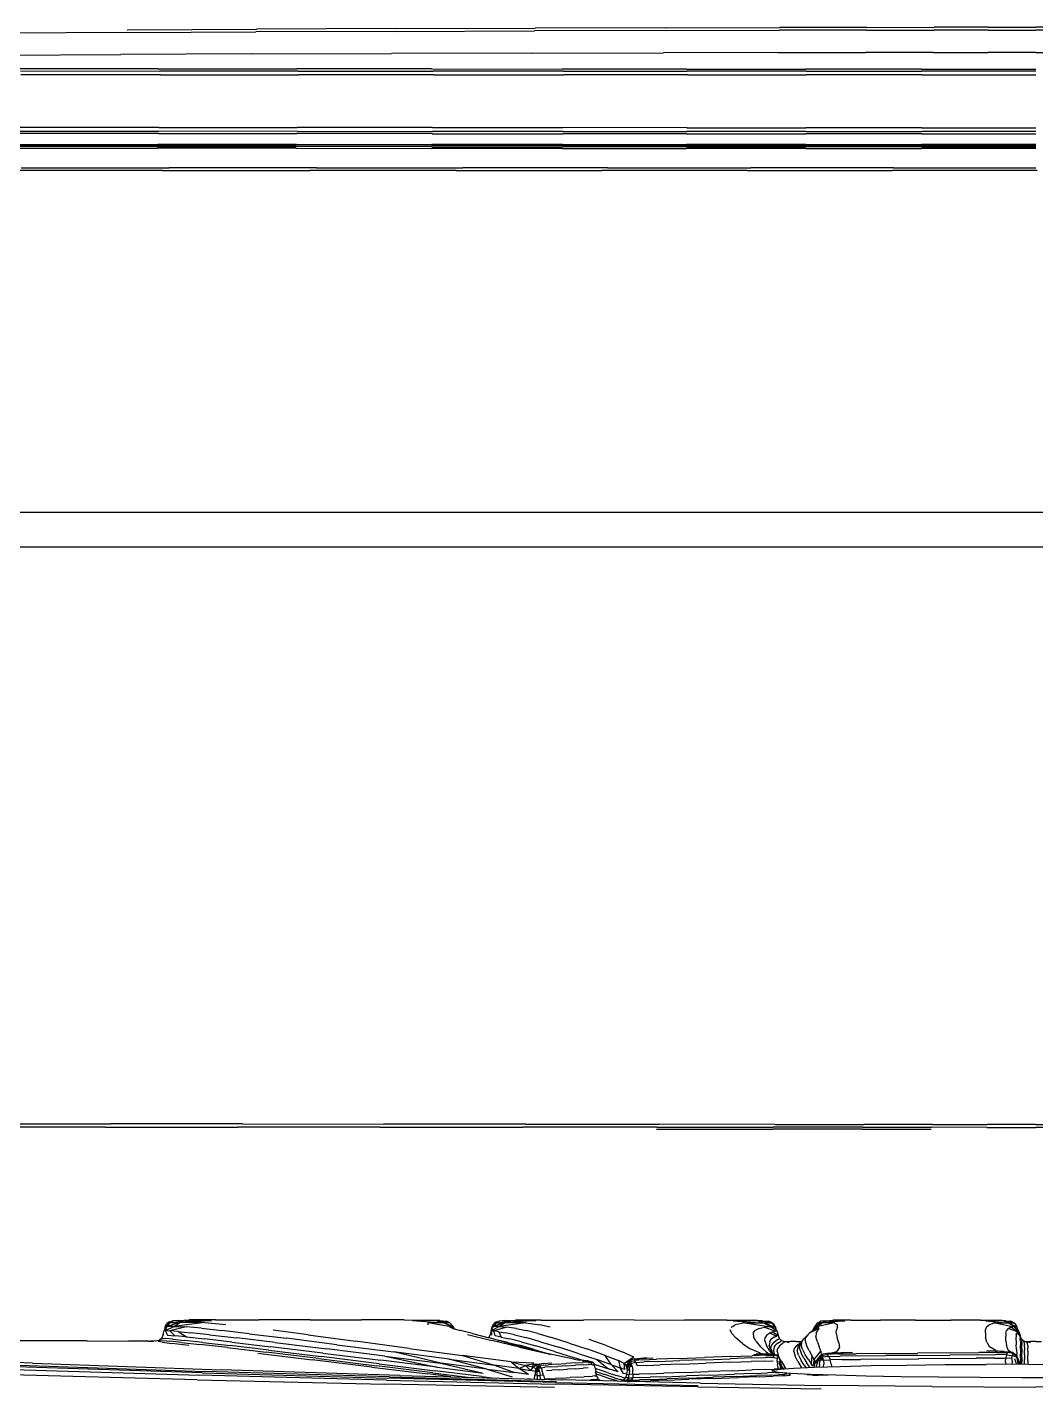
# Model space of a CAD drawing. Header units: millimetres. Extents: x -1905078 to 890385, y 1304549 to 3975677.
# Drawn here: x -639328 to -637824, y 1477290 to 1479319 of the extents above; entities that cross this region are included whole.
import ezdxf

# ---------------------------------------------------------------- set-up
doc = ezdxf.new("R2010")
doc.units = ezdxf.units.MM
doc.header["$LTSCALE"] = 1000
doc.layers.get('0').update_dxf_attribs({"linetype": 'CONTINUOUS'})
doc.layers.add('景-通用-文字', color=7, linetype='CONTINUOUS')

# ---------------------------------------------------------------- blocks, each defined once
blk = doc.blocks.new('C')
at = {"color": 0, "linetype": 'Continuous', "extrusion": (0, 1, 0)}
for p, q in [((-1593.6, 7137.4), (-1366.3, 7138.6)), ((-1122.5, 7139.6), (-1366.3, 7138.6)), ((-1122.5, 7139.6), (-877.9, 7140.4)), ((-648.2, 7141), (-877.9, 7140.4)), ((-648.2, 7141), (-449.1, 7141.5)), ((-296.4, 7141.8), (-449.1, 7141.5)), ((-296.4, 7141.8), (-178.3, 7142)), ((-83.4, 7142), (-178.3, 7142)), ((-83.4, 7142), (0, 7142)), ((83.3, 7142), (0, 7142)), ((-1595.4, 7132.7), (-1807.3, 7131.4)), ((-1595.4, 7132.7), (-1367.7, 7133.8)), ((-1123.7, 7134.8), (-1367.7, 7133.8)), ((-1123.7, 7134.8), (-878.8, 7135.6)), ((-648.9, 7136.2), (-878.8, 7135.6)), ((-648.9, 7136.2), (-449.7, 7136.7)), ((-296.7, 7136.9), (-449.7, 7136.7)), ((-296.7, 7136.9), (-178.5, 7137.1)), ((-83.5, 7137.1), (-178.5, 7137.1)), ((-83.5, 7137.1), (0, 7137.2)), ((83.5, 7137.1), (0, 7137.2)), ((-1817.2, 7093.2), (-1604.6, 7094.3)), ((-1375.4, 7095.2), (-1604.6, 7094.3)), ((-1375.4, 7095.2), (-1129.8, 7096)), ((-883.7, 7096.7), (-1129.8, 7096)), ((-883.7, 7096.7), (-652.6, 7097.2)), ((-452.3, 7097.5), (-652.6, 7097.2)), ((-452.3, 7097.5), (-298.5, 7097.7)), ((-179.6, 7097.8), (-298.5, 7097.7)), ((-179.6, 7097.8), (-84, 7097.8)), ((0, 7097.8), (-84, 7097.8)), ((0, 7097.8), (84, 7097.8)), ((-1539.1, 7069.1), (-1784.1, 7069.1)), ((-1539.1, 7069.1), (-1296.6, 7069)), ((-1059.4, 7068.9), (-1296.6, 7069)), ((-1059.4, 7068.9), (-830.5, 7068.8)), ((-613, 7068.7), (-830.5, 7068.8)), ((-613, 7068.7), (-403.9, 7068.6)), ((-200.6, 7068.6), (-403.9, 7068.6)), ((-200.6, 7068.6), (0, 7068.6)), ((-1780.7, 7065.4), (-1535.9, 7065.3)), ((-1534.8, 7058.9), (-1779.6, 7058.9)), ((-1293.6, 7065.3), (-1535.9, 7065.3)), ((-1534.8, 7058.9), (-1292.5, 7058.8)), ((-1293.6, 7065.3), (-1056.6, 7065.2)), ((-1055.7, 7058.7), (-1292.5, 7058.8)), ((-828.2, 7065.1), (-1056.6, 7065.2)), ((-1055.7, 7058.7), (-827.4, 7058.6)), ((-828.2, 7065.1), (-611.1, 7065)), ((-610.5, 7058.5), (-827.4, 7058.6)), ((-402.7, 7064.9), (-611.1, 7065)), ((-610.5, 7058.5), (-402.2, 7058.4)), ((-402.7, 7064.9), (-199.9, 7064.9)), ((-199.7, 7058.4), (-402.2, 7058.4)), ((0, 7064.9), (-199.9, 7064.9)), ((-199.7, 7058.4), (0, 7058.4)), ((-1538.6, 6955.6), (-1783.9, 6955.6)), ((-1783.7, 6959.7), (-1538.4, 6959.6)), ((-1538.1, 6966.2), (-1783.4, 6966.3)), ((-1538.6, 6955.6), (-1295.7, 6955.5)), ((-1295.5, 6959.5), (-1538.4, 6959.6)), ((-1538.1, 6966.2), (-1295.3, 6966.2)), ((-1058.3, 6955.4), (-1295.7, 6955.5)), ((-1295.5, 6959.5), (-1058.1, 6959.4)), ((-1057.9, 6966.1), (-1295.3, 6966.2)), ((-1058.3, 6955.4), (-829.3, 6955.3)), ((-829.2, 6959.3), (-1058.1, 6959.4)), ((-1057.9, 6966.1), (-829.1, 6966)), ((-611.9, 6955.2), (-829.3, 6955.3)), ((-829.2, 6959.3), (-611.8, 6959.2)), ((-611.7, 6965.9), (-829.1, 6966)), ((-611.9, 6955.2), (-403.2, 6955.1)), ((-403.1, 6959.1), (-611.8, 6959.2)), ((-611.7, 6965.9), (-403, 6965.8)), ((-200.1, 6955.1), (-403.2, 6955.1)), ((-403.1, 6959.1), (-200.1, 6959.1)), ((-200.1, 6965.8), (-403, 6965.8)), ((-200.1, 6965.8), (0, 6965.7)), ((0, 6959.1), (-200.1, 6959.1)), ((-200.1, 6955.1), (0, 6955.1)), ((-1785.7, 6930), (-1540.1, 6929.9)), ((-1540, 6932.8), (-1785.5, 6932.9)), ((-1539.8, 6935.2), (-1785.4, 6935.3)), ((-1785.3, 6936.8), (-1539.8, 6936.7)), ((-1297, 6929.8), (-1540.1, 6929.9)), ((-1540, 6932.8), (-1296.8, 6932.7)), ((-1296.7, 6936.6), (-1539.8, 6936.7)), ((-1539.8, 6935.2), (-1296.8, 6935.1)), ((-1297, 6929.8), (-1059.3, 6929.7)), ((-1059.1, 6935.1), (-1296.8, 6935.1)), ((-1059.2, 6932.6), (-1296.8, 6932.7)), ((-1296.7, 6936.6), (-1059.1, 6936.5)), ((-830.2, 6929.6), (-1059.3, 6929.7)), ((-1059.2, 6932.6), (-830.1, 6932.6)), ((-830, 6936.4), (-1059.1, 6936.5)), ((-1059.1, 6935.1), (-830, 6935)), ((-830.2, 6929.6), (-612.5, 6929.6)), ((-612.5, 6932.5), (-830.1, 6932.6)), ((-830, 6936.4), (-612.4, 6936.4)), ((-612.5, 6934.9), (-830, 6935)), ((-612.5, 6934.9), (-403.5, 6934.8)), ((-612.5, 6932.5), (-403.5, 6932.4)), ((-403.6, 6929.5), (-612.5, 6929.6)), ((-403.5, 6936.3), (-612.4, 6936.4)), ((-403.6, 6929.5), (-200.3, 6929.4)), ((-403.5, 6936.3), (-200.3, 6936.2)), ((-200.3, 6934.7), (-403.5, 6934.8)), ((-200.3, 6932.3), (-403.5, 6932.4)), ((0, 6936.2), (-200.3, 6936.2)), ((-200.3, 6934.7), (0, 6934.7)), ((-200.3, 6932.3), (0, 6932.3)), ((0, 6929.4), (-200.3, 6929.4)), ((-1531.2, 6890.8), (-1789.8, 6890.8)), ((-1779.4, 6895.8), (-1519.8, 6895.7)), ((-1531.2, 6890.8), (-1273.2, 6890.8)), ((-1261.3, 6895.7), (-1519.8, 6895.7)), ((-1016.3, 6890.8), (-1273.2, 6890.8)), ((-1261.3, 6895.7), (-1004.7, 6895.6)), ((-1016.3, 6890.8), (-760.8, 6890.7)), ((-751.1, 6895.6), (-1004.7, 6895.6)), ((-506.3, 6890.7), (-760.8, 6890.7)), ((-751.1, 6895.6), (-499.5, 6895.5)), ((-506.3, 6890.7), (-252.1, 6890.8)), ((-249.4, 6895.5), (-499.5, 6895.5)), ((2.4, 6891), (-252.1, 6890.8)), ((-249.4, 6895.5), (0, 6895.5)), ((-2854.2, 6291.7), (2854.2, 6292.1)), ((-2856.4, 6231.1), (2856.4, 6231.1)), ((-1631.5, 5213.7), (-1848, 5213.8)), ((-1836.6, 5219.8), (-1622, 5219.6)), ((-1631.5, 5213.7), (-1399.2, 5213.7)), ((-1391.1, 5219.3), (-1622, 5219.6)), ((-1149.9, 5213.6), (-1399.2, 5213.7)), ((-1391.1, 5219.3), (-1143.2, 5219.1)), ((-1149.9, 5213.6), (-899.6, 5213.5)), ((-894.1, 5218.9), (-1143.2, 5219.1)), ((-664.4, 5213.4), (-899.6, 5213.5)), ((-894.1, 5218.9), (-660.2, 5218.7)), ((-665.2, 5210.3), (-461.1, 5210.3)), ((-664.4, 5213.4), (-460.5, 5213.4)), ((-457.3, 5218.6), (-660.2, 5218.7)), ((-304.4, 5210.2), (-461.1, 5210.3)), ((-304, 5213.4), (-460.5, 5213.4)), ((-457.3, 5218.6), (-301.7, 5218.5)), ((-304.4, 5210.2), (-183.2, 5210.2)), ((-304, 5213.4), (-182.9, 5213.4)), ((-181.4, 5218.5), (-301.7, 5218.5)), ((-85.6, 5213.3), (-182.9, 5213.4)), ((-181.4, 5218.5), (-84.8, 5218.4)), ((-85.6, 5213.3), (0, 5213.3)), ((0, 5218.4), (-84.8, 5218.4)), ((0, 5218.4), (84.8, 5218.4)), ((85.5, 5213.3), (0, 5213.3)), ((-1519, 4870.4), (-1526.5, 4863.9)), ((-1513.4, 4874), (-1523.7, 4869.2)), ((-1519.3, 4872.5), (-1523.7, 4869.2)), ((-1519, 4870.4), (-1523.7, 4869.2)), ((-1501, 4870.9), (-1523.4, 4864.4)), ((-1519, 4870.4), (-1523.4, 4864.4)), ((-1519.3, 4872.5), (-1513.4, 4874)), ((-1519, 4870.4), (-1492.1, 4874.6)), ((-1519, 4870.4), (-1513.4, 4874)), ((-1519, 4870.4), (-1501, 4870.9)), ((-1503.3, 4874.9), (-1513.4, 4874)), ((-1492.1, 4874.6), (-1513.4, 4874)), ((-1457.8, 4871.1), (-1510.7, 4864.4)), ((-1510.7, 4864.4), (-1501, 4870.9)), ((-1503.3, 4874.9), (-1484.9, 4875.8)), ((-1445.7, 4874.8), (-1501, 4870.9)), ((-1492.1, 4874.6), (-1501, 4870.9)), ((-1457.8, 4871.1), (-1501, 4870.9)), ((-1492.1, 4874.6), (-1445.7, 4874.8)), ((-1438.4, 4875.8), (-1484.9, 4875.8)), ((-1457.8, 4871.1), (-1420.4, 4867.4)), ((-1438.4, 4875.8), (-1362.6, 4875.9)), ((-1272.4, 4875.9), (-1362.6, 4875.9)), ((-1272.4, 4875.9), (-1182.5, 4875.8)), ((-1107.6, 4875.6), (-1182.5, 4875.8)), ((-1107.6, 4875.6), (-1062.6, 4875.5)), ((-1051.2, 4874.4), (-1093.2, 4874.6)), ((-1093.2, 4874.6), (-1037.9, 4870.6)), ((-1066, 4870.9), (-1066, 4867.2)), ((-1066, 4870.9), (-1037.9, 4870.6)), ((-1066, 4870.9), (-1025.2, 4864.1)), ((-1045.3, 4874.6), (-1062.6, 4875.5)), ((-1051.2, 4874.4), (-1034, 4873.8)), ((-1027, 4870.2), (-1051.2, 4874.4)), ((-1051.2, 4874.4), (-1037.9, 4870.6)), ((-1045.3, 4874.6), (-1034, 4873.8)), ((-1027, 4870.2), (-1037.9, 4870.6)), ((-1037.9, 4870.6), (-1021.7, 4864.1)), ((-1025.2, 4864.1), (-1037.9, 4870.6)), ((-1030.4, 4872.2), (-1034, 4873.8)), ((-1027, 4870.2), (-1034, 4873.8)), ((-1030.4, 4872.2), (-1028.7, 4871)), ((-1027, 4870.2), (-1025.5, 4868.9)), ((-1027, 4870.2), (-1021.7, 4864.1)), ((-946.8, 4870.1), (-953.1, 4863.5)), ((-931.4, 4870.6), (-951.4, 4864.1)), ((-946.8, 4870.1), (-951.4, 4864.1)), ((-940.8, 4873.7), (-950.3, 4868.9)), ((-945.8, 4872.1), (-950.3, 4868.9)), ((-946.8, 4870.1), (-950.3, 4868.9)), ((-946.8, 4870.1), (-921.1, 4874.3)), ((-946.8, 4870.1), (-940.8, 4873.7)), ((-946.8, 4870.1), (-931.4, 4870.6)), ((-945.8, 4872.1), (-940.8, 4873.7)), ((-894, 4870.8), (-941.9, 4864)), ((-941.9, 4864), (-931.4, 4870.6)), ((-930.3, 4874.6), (-940.8, 4873.7)), ((-921.1, 4874.3), (-940.8, 4873.7)), ((-877, 4874.5), (-931.4, 4870.6)), ((-921.1, 4874.3), (-931.4, 4870.6)), ((-894, 4870.8), (-931.4, 4870.6)), ((-930.3, 4874.6), (-912.6, 4875.5)), ((-921.1, 4874.3), (-877, 4874.5)), ((-867.3, 4875.5), (-912.6, 4875.5)), ((-894, 4870.8), (-869.8, 4867.1)), ((-867.3, 4875.5), (-793, 4875.5)), ((-704.4, 4875.6), (-793, 4875.5)), ((-704.4, 4875.6), (-615.8, 4875.4)), ((-541.7, 4875.3), (-615.8, 4875.4)), ((-541.7, 4875.3), (-496.7, 4875.2)), ((-487.4, 4874), (-530.6, 4874.3)), ((-530.6, 4874.3), (-476.2, 4870.3)), ((-510.5, 4870.6), (-527.1, 4867)), ((-510.5, 4870.6), (-476.2, 4870.3)), ((-510.5, 4870.6), (-465.1, 4863.8)), ((-479.2, 4874.3), (-496.7, 4875.2)), ((-487.4, 4874), (-468.5, 4873.4)), ((-462.2, 4869.8), (-487.4, 4874)), ((-487.4, 4874), (-476.2, 4870.3)), ((-479.2, 4874.3), (-468.5, 4873.4)), ((-462.2, 4869.8), (-476.2, 4870.3)), ((-476.2, 4870.3), (-457.4, 4863.8)), ((-465.1, 4863.8), (-476.2, 4870.3)), ((-464, 4871.8), (-468.5, 4873.4)), ((-468.5, 4873.4), (-459.3, 4868.6)), ((-462.2, 4869.8), (-468.5, 4873.4)), ((-464, 4871.8), (-459.3, 4868.6)), ((-462.2, 4869.8), (-459.3, 4868.6)), ((-462.2, 4869.8), (-456.5, 4863.2)), ((-462.2, 4869.8), (-457.4, 4863.8)), ((-375.2, 4870.3), (-388.1, 4863.8)), ((-383.5, 4869.8), (-388.1, 4863.8)), ((-353.1, 4870.6), (-384.7, 4863.8)), ((-384.7, 4863.8), (-375.2, 4870.3)), ((-383.5, 4869.8), (-364.8, 4874)), ((-383.5, 4869.8), (-377.3, 4873.4)), ((-383.5, 4869.8), (-375.2, 4870.3)), ((-368.4, 4874.3), (-377.3, 4873.4)), ((-364.8, 4874), (-377.3, 4873.4)), ((-334.6, 4874.3), (-375.2, 4870.3)), ((-364.8, 4874), (-375.2, 4870.3)), ((-353.1, 4870.6), (-375.2, 4870.3)), ((-368.4, 4874.3), (-355.8, 4875.2)), ((-364.8, 4874), (-334.6, 4874.3)), ((-324.1, 4875.3), (-355.8, 4875.2)), ((-353.1, 4870.6), (-347.5, 4866.9)), ((-324.1, 4875.3), (-272.4, 4875.4)), ((-210.7, 4875.4), (-272.4, 4875.4)), ((-210.7, 4875.4), (-148.8, 4875.4)), ((-97, 4875.3), (-148.8, 4875.4)), ((-97, 4875.3), (-65.1, 4875.2)), ((-56.7, 4874.1), (-87.5, 4874.3)), ((-87.5, 4874.3), (-47, 4870.3)), ((-71.1, 4870.6), (-81.7, 4866.9)), ((-71.1, 4870.6), (-47, 4870.3)), ((-71.1, 4870.6), (-37.8, 4863.8)), ((-52.4, 4874.3), (-65.1, 4875.2)), ((-56.7, 4874.1), (-43.6, 4873.4)), ((-37.6, 4869.9), (-56.7, 4874.1)), ((-56.7, 4874.1), (-47, 4870.3)), ((-52.4, 4874.3), (-43.6, 4873.4)), ((-37.6, 4869.9), (-47, 4870.3)), ((-47, 4870.3), (-33.3, 4863.8)), ((-37.8, 4863.8), (-47, 4870.3)), ((-37.6, 4869.9), (-43.6, 4873.4)), ((-37.6, 4869.9), (-36.4, 4868.6)), ((-37.6, 4869.9), (-33.3, 4863.8)), ((-1530.1, 4850.2), (-1532.8, 4844.1)), ((-1530.1, 4850.2), (-1528.3, 4857.3)), ((-1530.1, 4850.2), (-1528.9, 4849.9)), ((-1526.5, 4863.9), (-1528.3, 4857.3)), ((-1526.7, 4857.2), (-1523.4, 4864.4)), ((-1526.7, 4857.2), (-1510.7, 4864.4)), ((-1526.7, 4857.2), (-1526.5, 4863.9)), ((-1526.7, 4857.2), (-1518.7, 4856.6)), ((-1526.7, 4857.2), (-1522.6, 4849.2)), ((-1526.5, 4863.9), (-1523.7, 4869.2)), ((-1526.5, 4863.9), (-1523.4, 4864.4)), ((-1510.7, 4864.4), (-1523.4, 4864.4)), ((-1522.6, 4849.2), (-1510, 4847.8)), ((-1490.1, 4863.3), (-1518.7, 4856.6)), ((-1504, 4855.4), (-1518.7, 4856.6)), ((-1510, 4847.8), (-1518.7, 4856.6)), ((-1510.7, 4864.4), (-1490.1, 4863.3)), ((-1489.6, 4845.8), (-1510, 4847.8)), ((-1504, 4855.4), (-1481.9, 4853.2)), ((-1504, 4855.4), (-1489.6, 4845.8)), ((-1463.2, 4861), (-1490.1, 4863.3)), ((-1489.6, 4845.8), (-1457.5, 4842.3)), ((-1448.9, 4849.7), (-1481.9, 4853.2)), ((-1463.2, 4861), (-1427.3, 4857.1)), ((-1448.9, 4849.7), (-1401.1, 4844.2)), ((-1379.5, 4851.5), (-1427.3, 4857.1)), ((-1379.5, 4851.5), (-1314.2, 4843.5)), ((-1275.9, 4849.7), (-1337.5, 4857.6)), ((-1275.9, 4849.7), (-1192.9, 4838.5)), ((-1025.2, 4864.1), (-1027.3, 4863.1)), ((-1022.1, 4860.8), (-1027.3, 4863.1)), ((-1025, 4867.9), (-1025.5, 4868.9)), ((-1025.2, 4864.1), (-1021.7, 4864.1)), ((-1025.2, 4864.1), (-1020.5, 4860.3)), ((-1022.1, 4860.8), (-1009.1, 4857)), ((-1019.6, 4860), (-1021.7, 4864.1)), ((-987.9, 4851.7), (-1009.1, 4857)), ((-996.6, 4850.3), (-953.6, 4839.9)), ((-987.9, 4851.7), (-958.5, 4844.3)), ((-959.1, 4844.4), (-957.1, 4849.5)), ((-955, 4856.9), (-957.1, 4849.5)), ((-953.1, 4863.5), (-955, 4856.9)), ((-954.9, 4856.8), (-951.4, 4864.1)), ((-954.9, 4856.8), (-941.9, 4864)), ((-954.9, 4856.8), (-953.1, 4863.5)), ((-954.9, 4856.8), (-950.3, 4856.3)), ((-954.9, 4856.8), (-954.3, 4848.8)), ((-953.1, 4863.5), (-950.3, 4868.9)), ((-953.1, 4863.5), (-951.4, 4864.1)), ((-941.9, 4864), (-951.4, 4864.1)), ((-927.6, 4863), (-950.3, 4856.3)), ((-941.8, 4855.1), (-950.3, 4856.3)), ((-947.9, 4847.6), (-950.3, 4856.3)), ((-937.6, 4845.5), (-947.9, 4847.6)), ((-941.9, 4864), (-927.6, 4863)), ((-941.8, 4855.1), (-930, 4853)), ((-941.8, 4855.1), (-937.6, 4845.5)), ((-914.4, 4849.6), (-930, 4853)), ((-911.5, 4860.7), (-927.6, 4863)), ((-914.4, 4849.6), (-894.3, 4844.6)), ((-911.5, 4860.7), (-893.6, 4857)), ((-873.5, 4852), (-893.6, 4857)), ((-873.5, 4852), (-849.2, 4844.9)), ((-851.6, 4863.2), (-869.8, 4867.1)), ((-532.8, 4852.1), (-536, 4858.5)), ((-534.4, 4863.2), (-527.1, 4867)), ((-532.8, 4852.1), (-525.4, 4843.6)), ((-495.5, 4852.4), (-492.3, 4857)), ((-495.5, 4852.4), (-494.8, 4846.1)), ((-490.3, 4837.8), (-494.8, 4846.1)), ((-485.2, 4860.5), (-492.3, 4857)), ((-485.2, 4860.5), (-475.6, 4862.8)), ((-465.1, 4863.8), (-475.6, 4862.8)), ((-475.6, 4862.8), (-456.4, 4856)), ((-471.5, 4849.6), (-474.8, 4845.1)), ((-471.5, 4849.6), (-466.4, 4852.8)), ((-460.9, 4854.8), (-466.4, 4852.8)), ((-466.4, 4852.8), (-454.8, 4847.3)), ((-465.1, 4863.8), (-457.4, 4863.8)), ((-453.9, 4856.5), (-465.1, 4863.8)), ((-460.9, 4854.8), (-456.4, 4856)), ((-460.9, 4854.8), (-452.4, 4848.6)), ((-456.5, 4863.2), (-459.3, 4868.6)), ((-458.8, 4845.3), (-454.8, 4847.3)), ((-456.5, 4863.2), (-457.4, 4863.8)), ((-453.9, 4856.5), (-457.4, 4863.8)), ((-456.5, 4863.2), (-455.8, 4860.5)), ((-453.9, 4856.5), (-456.4, 4856)), ((-452.4, 4848.6), (-454.8, 4847.3)), ((-453.9, 4856.5), (-452.4, 4848.6)), ((-453.9, 4856.5), (-451.7, 4849.2)), ((-449.5, 4843.2), (-451.7, 4849.2)), ((-399.9, 4849.6), (-406.9, 4842.3)), ((-399.9, 4849.6), (-403.1, 4845.2)), ((-399.9, 4849.6), (-396.2, 4852.8)), ((-393.1, 4854.8), (-396.2, 4852.8)), ((-393.1, 4854.8), (-380.7, 4860.5)), ((-393.1, 4854.8), (-392, 4856)), ((-384.7, 4863.8), (-392, 4856)), ((-381, 4862.8), (-392, 4856)), ((-390.9, 4857.2), (-388.1, 4863.8)), ((-384.7, 4863.8), (-388.1, 4863.8)), ((-384.9, 4852.5), (-385.9, 4846.4)), ((-383.5, 4838.3), (-385.9, 4846.4)), ((-384.9, 4852.5), (-382.5, 4857.1)), ((-384.7, 4863.8), (-381, 4862.8)), ((-380.7, 4860.5), (-382.5, 4857.1)), ((-380.7, 4860.5), (-381, 4862.8)), ((-350.2, 4852.6), (-349.2, 4858.6)), ((-350.2, 4852.6), (-348.1, 4844.5)), ((-347.6, 4863.2), (-349.2, 4858.6)), ((-347.6, 4863.2), (-347.5, 4866.9)), ((-88.4, 4853), (-88.2, 4858.8)), ((-88.4, 4853), (-88, 4845.3)), ((-86.4, 4863.3), (-88.2, 4858.8)), ((-86.4, 4863.3), (-81.7, 4866.9)), ((-52.7, 4852.7), (-51.6, 4857.1)), ((-52.7, 4852.7), (-52.7, 4846.9)), ((-52.6, 4839.3), (-52.7, 4846.9)), ((-48.6, 4860.6), (-51.6, 4857.1)), ((-48.6, 4860.6), (-44, 4862.8)), ((-32.3, 4854.9), (-48.6, 4860.6)), ((-37.8, 4863.8), (-44, 4862.8)), ((-44, 4862.8), (-30.8, 4856)), ((-37.8, 4863.8), (-33.3, 4863.8)), ((-30.2, 4856.6), (-37.8, 4863.8)), ((-35.5, 4866.9), (-36.4, 4868.6)), ((-34.2, 4849.7), (-34.4, 4845.4)), ((-34.2, 4849.7), (-33.4, 4852.8)), ((-32.3, 4854.9), (-33.4, 4852.8)), ((-33.4, 4852.8), (-27.3, 4847.3)), ((-30.2, 4856.6), (-33.3, 4863.8)), ((-32.3, 4854.9), (-30.8, 4856)), ((-32.3, 4854.9), (-27.5, 4848.6)), ((-30.2, 4856.6), (-30.8, 4856)), ((-30.2, 4856.6), (-27.5, 4848.6)), ((-27.5, 4848.6), (-27.3, 4847.3)), ((-24.9, 4841.3), (-27.5, 4848.6)), ((-27.2, 4845.3), (-27.3, 4847.3)), ((-1663.3, 4838.9), (-1786.9, 4839.3)), ((-1663.3, 4838.9), (-1590.4, 4838.7)), ((-1556, 4838.7), (-1590.4, 4838.7)), ((-1544.5, 4838.8), (-1561, 4838.1)), ((-1556, 4838.7), (-1547.4, 4838.7)), ((-1548.4, 4838.6), (-1548.9, 4838.6)), ((-1544.5, 4838.8), (-1537.2, 4840.5)), ((-1544.5, 4838.8), (-1543.7, 4838.6)), ((-1539, 4838.8), (-1543.7, 4838.6)), ((-1539, 4838.8), (-1538.5, 4837.9)), ((-1531.3, 4836.7), (-1538.5, 4837.9)), ((-1537.2, 4840.5), (-1532.8, 4844.1)), ((-1537.2, 4840.5), (-1535.6, 4840.2)), ((-1530.1, 4839.5), (-1535.6, 4840.2)), ((-1531.4, 4843.8), (-1532.8, 4844.1)), ((-1531.4, 4843.8), (-1525.4, 4843.1)), ((-1531.3, 4836.7), (-1515.2, 4834.6)), ((-1530.1, 4839.5), (-1518.3, 4838.3)), ((-1513.1, 4841.8), (-1525.4, 4843.1)), ((-1498.3, 4836.2), (-1518.3, 4838.3)), ((-1485.1, 4831), (-1515.2, 4834.6)), ((-1513.1, 4841.8), (-1492.9, 4839.7)), ((-1498.3, 4836.2), (-1466, 4832.7)), ((-1460.7, 4836.3), (-1492.9, 4839.7)), ((-1417.7, 4827.2), (-1466, 4832.7)), ((-1460.7, 4836.3), (-1412.7, 4830.8)), ((-1409.6, 4836.9), (-1457.5, 4842.3)), ((-1417.7, 4827.2), (-1349.6, 4819.1)), ((-1344.9, 4822.8), (-1412.7, 4830.8)), ((-1409.6, 4836.9), (-1341.9, 4828.8)), ((-1333.9, 4836.2), (-1401.1, 4844.2)), ((-1344.9, 4822.8), (-1253.2, 4811.5)), ((-1250.2, 4817.6), (-1341.9, 4828.8)), ((-1333.9, 4836.2), (-1243, 4824.9)), ((-1225.8, 4832.3), (-1314.2, 4843.5)), ((-1141.7, 4812.2), (-1243, 4824.9)), ((-1225.8, 4832.3), (-1126.6, 4819.5)), ((-1099.1, 4825.8), (-1192.9, 4838.5)), ((-1099.1, 4825.8), (-1005.4, 4813.3)), ((-921.1, 4834), (-958.5, 4844.3)), ((-905.6, 4828.2), (-953.6, 4839.9)), ((-942.1, 4839.8), (-940.7, 4839.5)), ((-925.8, 4836.2), (-940.7, 4839.5)), ((-937.6, 4845.5), (-922.7, 4842.3)), ((-925.8, 4836.2), (-905.6, 4831.2)), ((-902.6, 4837.3), (-922.7, 4842.3)), ((-921.1, 4834), (-879.7, 4822.4)), ((-879.5, 4824), (-905.6, 4831.2)), ((-905.6, 4828.2), (-857.1, 4816.7)), ((-902.6, 4837.3), (-876.5, 4830.1)), ((-868.7, 4837.5), (-894.3, 4844.6)), ((-870, 4819.7), (-879.7, 4822.4)), ((-879.5, 4824), (-850.5, 4815.3)), ((-844, 4820.3), (-876.5, 4830.1)), ((-868.7, 4837.5), (-836.6, 4827.7)), ((-818.4, 4835.1), (-849.2, 4844.9)), ((-802.3, 4816.7), (-836.6, 4827.7)), ((-818.4, 4835.1), (-785.6, 4824.2)), ((-755, 4813.4), (-785.6, 4824.2)), ((-753.2, 4830.6), (-783.2, 4841.5)), ((-753.2, 4830.6), (-725.5, 4819.9)), ((-514.6, 4834.1), (-525.4, 4843.6)), ((-514.6, 4834.1), (-500.9, 4825)), ((-482.7, 4817.5), (-500.9, 4825)), ((-490.3, 4837.8), (-482.7, 4828.5)), ((-472.8, 4819.6), (-482.7, 4828.5)), ((-475.4, 4838.9), (-474.8, 4845.1)), ((-475.4, 4838.9), (-472.3, 4830.6)), ((-466.7, 4821.4), (-472.3, 4830.6)), ((-466.6, 4837.8), (-467.6, 4831.6)), ((-465, 4823.3), (-467.6, 4831.6)), ((-466.6, 4837.8), (-463.2, 4842.3)), ((-465, 4823.3), (-460.6, 4815.1)), ((-464.7, 4825.5), (-463.6, 4831.7)), ((-464.7, 4825.5), (-462.5, 4818.7)), ((-460.2, 4836.2), (-463.6, 4831.7)), ((-458.8, 4845.3), (-463.2, 4842.3)), ((-460.2, 4836.2), (-455.9, 4839.3)), ((-458.6, 4828.1), (-459.8, 4821.9)), ((-458.6, 4828.1), (-455.3, 4832.6)), ((-452.1, 4841.3), (-455.9, 4839.3)), ((-451.1, 4835.7), (-455.3, 4832.6)), ((-453.5, 4820.1), (-452.3, 4826.3)), ((-448.8, 4830.9), (-452.3, 4826.3)), ((-452.1, 4841.3), (-450, 4842.5)), ((-451.1, 4835.7), (-447.5, 4837.7)), ((-449.5, 4843.2), (-450, 4842.5)), ((-449.5, 4843.2), (-445.8, 4839.6)), ((-448.8, 4830.9), (-444.5, 4834.1)), ((-445.9, 4838.9), (-447.5, 4837.7)), ((-445.9, 4838.9), (-445.8, 4839.6)), ((-445.8, 4839.6), (-441.5, 4838)), ((-441.2, 4836.1), (-444.5, 4834.1)), ((-442.7, 4838.2), (-441, 4837.3)), ((-442.7, 4838.2), (-441.5, 4838)), ((-441.7, 4838.1), (-434.6, 4837.5)), ((-441.2, 4836.1), (-441, 4837.3)), ((-440.6, 4838), (-430.5, 4838)), ((-436.2, 4837.1), (-433.5, 4836.1)), ((-420.2, 4837.9), (-430.5, 4838)), ((-424.5, 4820.1), (-423.2, 4826.4)), ((-419.5, 4830.9), (-423.2, 4826.4)), ((-420.2, 4837.9), (-410.3, 4838)), ((-419.5, 4830.9), (-414.4, 4834.1)), ((-417.4, 4828.1), (-418.6, 4822)), ((-416.2, 4813.8), (-418.6, 4822)), ((-417.4, 4828.1), (-413.8, 4832.6)), ((-411.5, 4835.2), (-414.4, 4834.1)), ((-410.9, 4836.6), (-414.2, 4836.1)), ((-414.2, 4825.6), (-413, 4831.8)), ((-414.2, 4825.6), (-411.7, 4817.5)), ((-412, 4834.2), (-413.8, 4832.6)), ((-410.4, 4837.8), (-413, 4831.8)), ((-410.4, 4837.8), (-411.5, 4831.7)), ((-409, 4823.6), (-411.5, 4831.7)), ((-410.4, 4837.8), (-406.9, 4842.3)), ((-409, 4823.6), (-404.3, 4814.7)), ((-404.2, 4839.1), (-403.1, 4845.2)), ((-404.2, 4839.1), (-401.8, 4831)), ((-397.3, 4822), (-401.8, 4831)), ((-397.3, 4822), (-392.5, 4813.4)), ((-383.5, 4838.3), (-379.9, 4829.4)), ((-377.1, 4820.7), (-379.9, 4829.4)), ((-349, 4819.7), (-344.2, 4827)), ((-345.3, 4835.6), (-348.1, 4844.5)), ((-345.3, 4835.6), (-344.2, 4827)), ((-85.9, 4836.8), (-88, 4845.3)), ((-85.9, 4836.8), (-81.1, 4828.8)), ((-70.2, 4822.1), (-81.1, 4828.8)), ((-70.2, 4822.1), (-62.1, 4820.7)), ((-52.6, 4839.3), (-51.4, 4830.9)), ((-48.4, 4822.9), (-51.4, 4830.9)), ((-48.4, 4822.9), (-45.9, 4819.3)), ((-43.9, 4819.1), (-48.4, 4822.9)), ((-34.4, 4839.6), (-34.4, 4845.4)), ((-34.4, 4839.6), (-34.4, 4832)), ((-34.1, 4823.7), (-34.4, 4832)), ((-34.1, 4823.7), (-33.4, 4815.7)), ((-27.2, 4845.3), (-27.2, 4842.4)), ((-27.1, 4838.1), (-27.2, 4842.4)), ((-27.1, 4838.1), (-27.1, 4832.3)), ((-27.1, 4824.7), (-27.1, 4832.3)), ((-27.1, 4824.7), (-27.1, 4816.4)), ((-21.8, 4839), (-25.3, 4842.5)), ((-24.9, 4841.3), (-24.6, 4839.3)), ((-24.5, 4836.3), (-24.6, 4839.3)), ((-24.5, 4836.3), (-24.4, 4832)), ((-24.4, 4826.2), (-24.4, 4832)), ((-24.4, 4826.2), (-24.4, 4818.6)), ((-17.7, 4837.3), (-22, 4839.2)), ((-21.8, 4839), (-20.9, 4837.7)), ((-20.3, 4835.7), (-20.9, 4837.7)), ((-20.3, 4835.7), (-20, 4832.7)), ((-19.9, 4828.4), (-20, 4832.7)), ((-19.9, 4828.4), (-19.9, 4822.5)), ((-19.9, 4814.9), (-19.9, 4822.5)), ((-19.5, 4838.1), (-13.9, 4837.1)), ((-18.9, 4838), (-9.8, 4838)), ((-18.6, 4837.9), (-13.5, 4837.5)), ((-15.5, 4836.2), (-17.7, 4837.3)), ((-15.5, 4836.2), (-14.5, 4834.1)), ((-14.2, 4831), (-14.5, 4834.1)), ((-14.2, 4831), (-14, 4826.6)), ((-14, 4820.7), (-14, 4826.6)), ((-13.9, 4837.1), (-13.5, 4837.5)), ((-13.9, 4837.1), (-9.3, 4836.1)), ((0, 4837.9), (-9.8, 4838)), ((0, 4837.9), (9.8, 4838)), ((-1759.4, 4799.8), (-2096.7, 4813.1)), ((-1759.4, 4799.8), (-1428.4, 4788.2)), ((-1364.4, 4817.2), (-1268.9, 4805.8)), ((-1257.8, 4807.8), (-1349.6, 4819.1)), ((-1164.5, 4793.1), (-1268.9, 4805.8)), ((-1257.8, 4807.8), (-1155.8, 4795.2)), ((-1151.4, 4798.8), (-1253.2, 4811.5)), ((-1250.2, 4817.6), (-1148.3, 4804.9)), ((-1151.4, 4798.8), (-1053, 4786.5)), ((-1050, 4792.6), (-1148.3, 4804.9)), ((-1141.7, 4812.2), (-1050, 4792.6)), ((-1141.7, 4812.2), (-1043.4, 4799.8)), ((-1028.7, 4807), (-1126.6, 4819.5)), ((-1043.4, 4799.8), (-1126.6, 4819.5)), ((-962.7, 4789.5), (-1043.4, 4799.8)), ((-1043.4, 4799.8), (-968.8, 4782.4)), ((-962.7, 4789.5), (-1028.7, 4807)), ((-1028.7, 4807), (-949.3, 4796.6)), ((-1005.4, 4813.3), (-949.3, 4796.6)), ((-920.2, 4802.2), (-1005.4, 4813.3)), ((-920.2, 4802.2), (-880.4, 4800.5)), ((-920.2, 4802.2), (-894.6, 4795.9)), ((-920.2, 4802.2), (-906, 4790.4)), ((-881.3, 4798.2), (-894.6, 4795.9)), ((-882, 4792.8), (-881.3, 4798.2)), ((-881.3, 4798.2), (-880.4, 4800.5)), ((-881.3, 4798.2), (-870, 4798.2)), ((-881.3, 4798.2), (-876.9, 4796)), ((-872, 4796.7), (-870, 4798.2)), ((-862.9, 4799.2), (-870, 4798.2)), ((-862.9, 4799.2), (-848.8, 4800.6)), ((-810, 4806.8), (-857.1, 4816.7)), ((-840.8, 4798.1), (-854.8, 4797.1)), ((-844, 4820.3), (-809.1, 4809.3)), ((-840.8, 4798.1), (-824.3, 4799.1)), ((-807.8, 4800.2), (-824.3, 4799.1)), ((-810, 4806.8), (-799.3, 4804.9)), ((-794.2, 4804.5), (-809.1, 4809.3)), ((-807.8, 4800.2), (-793.6, 4801)), ((-802.3, 4816.7), (-769.8, 4806.1)), ((-784.9, 4803.8), (-799.3, 4804.9)), ((-794.8, 4803.4), (-783.9, 4803.5)), ((-784.1, 4801.6), (-793.6, 4801)), ((-784.9, 4803.8), (-783.9, 4803.5)), ((-784.9, 4803.8), (-777.3, 4802.2)), ((-784.1, 4801.6), (-783.9, 4803.5)), ((-784.1, 4801.6), (-778.3, 4801.4)), ((-779.3, 4802.5), (-777.3, 4802.2)), ((-779.3, 4802.5), (-778.3, 4801.4)), ((-778.8, 4797.7), (-778.3, 4801.4)), ((-775.1, 4800), (-778.3, 4801.4)), ((-775.1, 4800), (-777.3, 4802.2)), ((-775.1, 4800), (-775.5, 4796.6)), ((-775.1, 4800), (-773.6, 4797)), ((-774.2, 4798.1), (-749.1, 4789.9)), ((-743.9, 4797.2), (-769.8, 4806.1)), ((-769.8, 4806.1), (-749.1, 4789.9)), ((-755, 4813.4), (-731.9, 4804.5)), ((-743.9, 4797.2), (-755, 4813.4)), ((-721.6, 4799.1), (-731.9, 4804.5)), ((-731.9, 4804.5), (-728.8, 4791.8)), ((-704.9, 4810.6), (-725.5, 4819.9)), ((-704.9, 4810.6), (-721.6, 4799.1)), ((-721.6, 4799.1), (-712.5, 4804.7)), ((-721.6, 4799.1), (-718.1, 4796)), ((-720.9, 4788.9), (-721.6, 4799.1)), ((-714.5, 4801.8), (-718.1, 4796)), ((-714.5, 4801.8), (-715.2, 4794.3)), ((-715.2, 4794.3), (-713.7, 4799.6)), ((-714.5, 4801.8), (-710, 4805.1)), ((-714.5, 4801.8), (-712.5, 4804.7)), ((-714.5, 4801.8), (-713.7, 4799.6)), ((-710, 4805.1), (-713.7, 4799.6)), ((-710.9, 4802.8), (-713.7, 4799.6)), ((-713.7, 4799.6), (-708.9, 4799.5)), ((-711.6, 4797.8), (-713.7, 4799.6)), ((-704.9, 4810.6), (-712.5, 4804.7)), ((-702.9, 4807.3), (-712.5, 4804.7)), ((-711.6, 4797.8), (-708.9, 4799.5)), ((-710.9, 4802.8), (-710, 4805.1)), ((-710.9, 4802.8), (-703.9, 4804.7)), ((-710.9, 4802.8), (-708.9, 4799.5)), ((-702.9, 4807.3), (-710, 4805.1)), ((-701.3, 4801.1), (-708.9, 4799.5)), ((-707.6, 4794.2), (-708.9, 4799.5)), ((-703.4, 4805.8), (-703.9, 4804.7)), ((-689.8, 4805.7), (-703.9, 4804.7)), ((-701.3, 4801.1), (-703.9, 4804.7)), ((-703.4, 4805.8), (-694.7, 4807.4)), ((-702.9, 4807.3), (-682.2, 4809.7)), ((-701.3, 4801.1), (-686.6, 4802)), ((-701.3, 4801.1), (-699, 4795.2)), ((-671.2, 4808.7), (-694.7, 4807.4)), ((-689.8, 4805.7), (-665.3, 4806.7)), ((-661.8, 4803), (-686.6, 4802)), ((-626.7, 4808.1), (-665.3, 4806.7)), ((-661.8, 4803), (-624.2, 4804.4)), ((-621.5, 4798.2), (-658.5, 4796.9)), ((-626.7, 4808.1), (-581.2, 4809.8)), ((-580, 4806), (-624.2, 4804.4)), ((-621.5, 4798.2), (-578.5, 4799.8)), ((-535.7, 4811.5), (-581.2, 4809.8)), ((-580, 4806), (-536, 4807.6)), ((-535.6, 4801.4), (-578.5, 4799.8)), ((-498.6, 4809), (-536, 4807.6)), ((-535.7, 4811.5), (-497.2, 4812.8)), ((-535.6, 4801.4), (-499.1, 4802.7)), ((-475, 4803.6), (-499.1, 4802.7)), ((-498.6, 4809), (-474.2, 4809.8)), ((-472.7, 4813.7), (-497.2, 4812.8)), ((-494.6, 4815.1), (-470, 4815.5)), ((-465.7, 4815.7), (-490.4, 4816.4)), ((-482.7, 4817.5), (-473.9, 4815.9)), ((-475, 4803.6), (-460.6, 4803.9)), ((-460, 4809.9), (-474.2, 4809.8)), ((-472.8, 4819.6), (-467.5, 4815.7)), ((-472.7, 4813.7), (-458.8, 4813.7)), ((-460.4, 4814.7), (-470, 4815.5)), ((-466.7, 4821.4), (-462.1, 4815.2)), ((-465.7, 4815.7), (-454.9, 4814.3)), ((-460.4, 4814.7), (-458.8, 4813.7)), ((-460.4, 4814.7), (-454.9, 4814.3)), ((-460, 4809.9), (-458.8, 4813.7)), ((-460, 4809.9), (-453.2, 4808.9)), ((-457.6, 4814.7), (-459.8, 4821.9)), ((-452.2, 4812.3), (-458.8, 4813.7)), ((-452.2, 4812.3), (-454.9, 4814.3)), ((-453.5, 4820.1), (-450.9, 4811.7)), ((-453.3, 4803.5), (-453.2, 4808.9)), ((-453.3, 4803.5), (-452.7, 4796.9)), ((-452.2, 4812.3), (-453.2, 4808.9)), ((-452.2, 4812.3), (-449.7, 4809.2)), ((-446.2, 4802.6), (-450.9, 4811.7)), ((-449.1, 4797), (-450.2, 4803.3)), ((-448.2, 4804), (-449.7, 4809.2)), ((-448.2, 4804), (-447, 4797.4)), ((-446.9, 4798.5), (-447.7, 4801.2)), ((-446.9, 4798.5), (-444.9, 4791.2)), ((-446.2, 4802.6), (-440.5, 4793.8)), ((-424.5, 4820.1), (-422.1, 4811.9)), ((-417.4, 4802.9), (-422.1, 4811.9)), ((-417.4, 4802.9), (-411.8, 4794.2)), ((-416.2, 4813.8), (-411.5, 4804.8)), ((-407, 4808.6), (-411.7, 4817.5)), ((-406, 4796.2), (-411.5, 4804.8)), ((-407, 4808.6), (-401.5, 4800)), ((-398.8, 4806.1), (-404.3, 4814.7)), ((-396.5, 4792.9), (-401.5, 4800)), ((-398.8, 4806.1), (-393.8, 4799)), ((-392.5, 4813.4), (-393.8, 4799)), ((-390.7, 4794.6), (-393.8, 4799)), ((-388.6, 4806.3), (-392.5, 4813.4)), ((-388.6, 4806.3), (-390.7, 4794.6)), ((-388.6, 4806.3), (-377.1, 4820.7)), ((-388.6, 4806.3), (-387.1, 4801.9)), ((-388.2, 4792.8), (-387.1, 4801.9)), ((-383.2, 4806.3), (-387.1, 4801.9)), ((-386.1, 4799.6), (-387.1, 4801.9)), ((-386.1, 4799.6), (-383, 4806.7)), ((-384.8, 4792.9), (-383.6, 4798.5)), ((-383.6, 4798.5), (-383, 4806.7)), ((-382.2, 4805.1), (-383.6, 4798.5)), ((-378.9, 4812.5), (-383, 4806.7)), ((-382.2, 4805.1), (-383, 4806.7)), ((-378.9, 4812.5), (-382.2, 4805.1)), ((-382.2, 4805.1), (-379.8, 4810.4)), ((-377.2, 4808.6), (-382.2, 4805.1)), ((-382.2, 4805.1), (-378.2, 4804.5)), ((-379.1, 4798.2), (-379.9, 4793.1)), ((-375.5, 4813.6), (-379.8, 4810.4)), ((-378.9, 4812.5), (-379.8, 4810.4)), ((-377.2, 4808.6), (-379.8, 4810.4)), ((-379.1, 4798.2), (-378.2, 4804.5)), ((-378.9, 4812.5), (-373.3, 4815.7)), ((-377.2, 4808.6), (-378.2, 4804.5)), ((-372.1, 4804.9), (-378.2, 4804.5)), ((-377.2, 4808.6), (-375.5, 4813.6)), ((-377.2, 4808.6), (-373.3, 4810.3)), ((-377.2, 4808.6), (-372.1, 4804.9)), ((-377.1, 4820.7), (-376.6, 4813.8)), ((-375.5, 4813.6), (-373.3, 4815.7)), ((-375.5, 4813.6), (-365.8, 4815.3)), ((-375.5, 4813.6), (-373.3, 4810.3)), ((-361, 4817.6), (-373.3, 4815.7)), ((-362.9, 4811.6), (-373.3, 4810.3)), ((-372.1, 4804.9), (-373.3, 4810.3)), ((-372.1, 4804.9), (-360.6, 4805.7)), ((-372.1, 4804.9), (-371.8, 4798.2)), ((-372, 4793.4), (-371.8, 4798.2)), ((-364.8, 4816.4), (-365.8, 4815.3)), ((-347, 4816), (-365.8, 4815.3)), ((-362.9, 4811.6), (-365.8, 4815.3)), ((-364.8, 4816.4), (-352.6, 4817.7)), ((-362.9, 4811.6), (-343.2, 4812.3)), ((-362.9, 4811.6), (-360.6, 4805.7)), ((-361, 4817.6), (-331.1, 4819.3)), ((-340, 4806.1), (-360.6, 4805.7)), ((-358.9, 4798.5), (-360.6, 4805.7)), ((-358.9, 4798.5), (-358.4, 4793.8)), ((-349, 4819.7), (-358, 4817.7)), ((-321.2, 4818.4), (-352.6, 4817.7)), ((-347, 4816), (-315, 4816.4)), ((-311, 4812.6), (-343.2, 4812.3)), ((-340, 4806.1), (-307.6, 4806.4)), ((-265.5, 4816.9), (-315, 4816.4)), ((-311, 4812.6), (-262.8, 4813.1)), ((-260.3, 4806.9), (-307.6, 4806.4)), ((-265.5, 4816.9), (-207.3, 4817.4)), ((-206.7, 4813.6), (-262.8, 4813.1)), ((-260.3, 4806.9), (-205.7, 4807.4)), ((-149.1, 4818), (-207.3, 4817.4)), ((-206.7, 4813.6), (-150.6, 4814.1)), ((-151.2, 4807.9), (-205.7, 4807.4)), ((-151.2, 4807.9), (-104.3, 4808.4)), ((-102.6, 4814.6), (-150.6, 4814.1)), ((-149.1, 4818), (-99.7, 4818.4)), ((-72.5, 4808.7), (-104.3, 4808.4)), ((-102.6, 4814.6), (-70.6, 4814.9)), ((-67.8, 4818.7), (-99.7, 4818.4)), ((-55.2, 4820.4), (-85.7, 4821.5)), ((-72.5, 4808.7), (-52.7, 4808.6)), ((-51.4, 4814.6), (-70.6, 4814.9)), ((-67.8, 4818.7), (-49.1, 4818.3)), ((-50.5, 4819.4), (-62.9, 4820.5)), ((-55.2, 4820.4), (-42.2, 4818.9)), ((-52.9, 4801.4), (-52.7, 4808.6)), ((-52.9, 4801.4), (-52.5, 4797.8)), ((-51.4, 4814.6), (-52.7, 4808.6)), ((-41.8, 4808.1), (-52.7, 4808.6)), ((-51.4, 4814.6), (-49.1, 4818.3)), ((-51.4, 4814.6), (-41.4, 4813.5)), ((-50.5, 4819.4), (-49.1, 4818.3)), ((-50.5, 4819.4), (-42.2, 4818.9)), ((-39.6, 4816.8), (-49.1, 4818.3)), ((-39.6, 4816.8), (-42.2, 4818.9)), ((-36.9, 4815.7), (-42.2, 4818.9)), ((-41.8, 4808.1), (-41.4, 4813.5)), ((-41.8, 4808.1), (-41.3, 4801.4)), ((-39.6, 4816.8), (-41.4, 4813.5)), ((-37.6, 4811.8), (-41.4, 4813.5)), ((-40.7, 4797.9), (-41.3, 4801.4)), ((-39.6, 4816.8), (-35.4, 4813.7)), ((-37.6, 4811.8), (-35.4, 4813.7)), ((-36.9, 4815.7), (-35.4, 4813.7)), ((-35.2, 4801.5), (-36.5, 4807.7)), ((-33, 4808.4), (-35.4, 4813.7)), ((-35.3, 4813.4), (-32.9, 4810)), ((-35.2, 4801.5), (-34.4, 4797.9)), ((-32.2, 4809.1), (-33.4, 4815.7)), ((-33, 4808.4), (-32.9, 4810)), ((-33, 4808.4), (-31.4, 4801.8)), ((-31.4, 4801.8), (-32.9, 4810)), ((-30, 4802.9), (-32.9, 4810)), ((-32.2, 4809.1), (-32.8, 4809.6)), ((-32.2, 4809.1), (-30.6, 4805.1)), ((-32.2, 4809.1), (-27.2, 4797.9)), ((-30, 4802.9), (-31.4, 4801.8)), ((-30.5, 4797.9), (-31.4, 4801.8)), ((-31.1, 4805.5), (-30.6, 4805.1)), ((-30, 4802.9), (-30.6, 4805.1)), ((-30, 4802.9), (-28.5, 4797.9)), ((-27.1, 4808.4), (-27.1, 4816.4)), ((-27.1, 4808.4), (-27.1, 4801.8)), ((-27.1, 4797.9), (-27.1, 4801.8)), ((-24.4, 4810.2), (-24.4, 4818.6)), ((-24.4, 4810.2), (-24.4, 4802.2)), ((-24.4, 4797.9), (-24.4, 4802.2)), ((-19.9, 4814.9), (-19.9, 4806.5)), ((-19.9, 4798.5), (-19.9, 4806.5)), ((-19.9, 4798.5), (-19.9, 4797.9)), ((-14, 4820.7), (-14, 4813.1)), ((-14, 4804.7), (-14, 4813.1)), ((-14, 4804.7), (-14, 4797.9)), ((-1470.8, 4770.7), (-1818.8, 4780.2)), ((-1811.9, 4789.1), (-1465.9, 4778.6)), ((-1461.8, 4782.8), (-1806.1, 4794)), ((-1799.9, 4797), (-1457.4, 4785.4)), ((-1138.4, 4770), (-1465.9, 4778.6)), ((-1461.8, 4782.8), (-1136, 4773.5)), ((-1133.4, 4775.7), (-1457.4, 4785.4)), ((-1115.3, 4778.4), (-1428.4, 4788.2)), ((-1164.5, 4793.1), (-1066.4, 4781)), ((-1057.2, 4782.8), (-1155.8, 4795.2)), ((-1133.4, 4775.7), (-840.7, 4767.9)), ((-1115.3, 4778.4), (-831.3, 4770.6)), ((-1025.7, 4776), (-1066.4, 4781)), ((-1057.2, 4782.8), (-996.5, 4775.1)), ((-971.6, 4776.3), (-1053, 4786.5)), ((-1050, 4792.6), (-968.8, 4782.4)), ((-971.6, 4776.3), (-953.3, 4774)), ((-962.7, 4789.5), (-918.5, 4776)), ((-962.7, 4789.5), (-914.4, 4783.3)), ((-949.3, 4796.6), (-914.4, 4783.3)), ((-906, 4790.4), (-949.3, 4796.6)), ((-889.3, 4780), (-914.4, 4783.3)), ((-906, 4790.4), (-894.6, 4795.9)), ((-906, 4790.4), (-886.2, 4787)), ((-889.3, 4780), (-906, 4790.4)), ((-882, 4792.8), (-894.6, 4795.9)), ((-894.6, 4795.9), (-886.2, 4787)), ((-882, 4792.8), (-886.2, 4787)), ((-877.5, 4785.2), (-886.2, 4787)), ((-882, 4792.8), (-876.9, 4796)), ((-882, 4792.8), (-876.1, 4790.5)), ((-879.1, 4771.9), (-878.4, 4778.6)), ((-877.5, 4785.2), (-878.4, 4778.6)), ((-874.2, 4778.3), (-878.4, 4778.6)), ((-877.5, 4785.2), (-876.1, 4790.5)), ((-874, 4788.7), (-877.5, 4785.2)), ((-877.5, 4785.2), (-874.2, 4784.6)), ((-872, 4796.7), (-876.9, 4796)), ((-873.8, 4793.8), (-876.9, 4796)), ((-873.8, 4793.8), (-876.1, 4790.5)), ((-876.1, 4790.5), (-871.7, 4790.5)), ((-874, 4788.7), (-876.1, 4790.5)), ((-874, 4788.7), (-874.2, 4784.6)), ((-870.4, 4785.2), (-874.2, 4784.6)), ((-874.2, 4778.3), (-874.2, 4784.6)), ((-874.2, 4778.3), (-869.4, 4778.5)), ((-874.2, 4778.3), (-874.2, 4771.8)), ((-874, 4788.7), (-871.7, 4790.5)), ((-874, 4788.7), (-870.4, 4785.2)), ((-873.8, 4793.8), (-869.9, 4795.6)), ((-867.5, 4792), (-873.8, 4793.8)), ((-873.8, 4793.8), (-871.7, 4790.5)), ((-872, 4796.7), (-869.9, 4795.6)), ((-867.5, 4792), (-871.7, 4790.5)), ((-870.4, 4785.2), (-871.7, 4790.5)), ((-870.4, 4785.2), (-869.4, 4778.5)), ((-864.1, 4796.5), (-869.9, 4795.6)), ((-867.5, 4792), (-869.9, 4795.6)), ((-863.5, 4779), (-869.4, 4778.5)), ((-868.5, 4771.6), (-869.4, 4778.5)), ((-867.5, 4792), (-861.1, 4792.8)), ((-867.5, 4792), (-865.4, 4786.1)), ((-863.5, 4779), (-865.4, 4786.1)), ((-864.1, 4796.5), (-854.8, 4797.1)), ((-863.5, 4779), (-861.6, 4771.7)), ((-851.6, 4793.5), (-861.1, 4792.8)), ((-858.3, 4786.8), (-848.7, 4787.4)), ((-851.6, 4793.5), (-838.2, 4794.3)), ((-835.7, 4788.2), (-848.7, 4787.4)), ((-822.7, 4795.3), (-838.2, 4794.3)), ((-835.7, 4788.2), (-821.1, 4789.2)), ((-830.3, 4773.7), (-816.6, 4774.6)), ((-822.7, 4795.3), (-807.4, 4796.3)), ((-806.6, 4790.1), (-821.1, 4789.2)), ((-803.3, 4775.5), (-816.6, 4774.6)), ((-794, 4797.1), (-807.4, 4796.3)), ((-806.6, 4790.1), (-794, 4790.9)), ((-803.3, 4775.5), (-791.7, 4776.2)), ((-794, 4797.1), (-784.7, 4797.7)), ((-785, 4791.5), (-794, 4790.9)), ((-783.2, 4776.8), (-791.7, 4776.2)), ((-778.8, 4797.7), (-784.7, 4797.7)), ((-783.2, 4776.8), (-777.2, 4777.2)), ((-778.8, 4797.7), (-775.5, 4796.6)), ((-773.3, 4777.5), (-777.2, 4777.2)), ((-772.7, 4791.7), (-773.6, 4797)), ((-773.3, 4777.5), (-771.2, 4777.7)), ((-772.7, 4791.7), (-771.7, 4785.1)), ((-772.7, 4784.7), (-771.2, 4777.7)), ((-751.8, 4783.7), (-772.5, 4790.5)), ((-770.2, 4778), (-771.7, 4785.1)), ((-771.7, 4785), (-755.8, 4779.8)), ((-770.2, 4778), (-771.2, 4777.7)), ((-761, 4777.6), (-770.8, 4780.8)), ((-770.2, 4778), (-767.5, 4771.9)), ((-761, 4777.6), (-744, 4772.1)), ((-738.9, 4774.3), (-755.8, 4779.8)), ((-751.8, 4783.7), (-735, 4778.2)), ((-732.4, 4784.5), (-749.1, 4789.9)), ((-743.9, 4797.2), (-728.8, 4791.8)), ((-743.9, 4797.2), (-732.4, 4784.5)), ((-738.9, 4774.3), (-729, 4771.3)), ((-725.3, 4775.3), (-735, 4778.2)), ((-720.9, 4788.9), (-728.8, 4791.8)), ((-722.9, 4781.6), (-728.8, 4791.8)), ((-725.3, 4775.3), (-719.4, 4774.2)), ((-717.4, 4780.5), (-722.9, 4781.6)), ((-722.8, 4770.2), (-719.4, 4774.2)), ((-717.4, 4780.5), (-719.4, 4774.2)), ((-714.3, 4774.1), (-719.4, 4774.2)), ((-715.2, 4794.3), (-718.1, 4796)), ((-716.2, 4787.6), (-718.1, 4796)), ((-717.4, 4780.5), (-716.2, 4787.6)), ((-717.4, 4780.5), (-713, 4780.3)), ((-715.2, 4794.3), (-716.2, 4787.6)), ((-712.4, 4787.4), (-716.2, 4787.6)), ((-711.6, 4797.8), (-715.2, 4794.3)), ((-715.2, 4794.3), (-712, 4793.7)), ((-714.3, 4774.1), (-713, 4780.3)), ((-714.3, 4774.1), (-706.7, 4774.1)), ((-712.4, 4787.4), (-713, 4780.3)), ((-706.4, 4780.4), (-713, 4780.3)), ((-712.4, 4787.4), (-712, 4793.7)), ((-711.6, 4797.8), (-712, 4793.7)), ((-707.6, 4794.2), (-712, 4793.7)), ((-711.6, 4797.8), (-707.6, 4794.2)), ((-708.2, 4770.2), (-706.7, 4774.1)), ((-707.6, 4794.2), (-706.8, 4787.6)), ((-706.4, 4780.4), (-706.8, 4787.6)), ((-706.4, 4780.4), (-706.7, 4774.1)), ((-694.7, 4774.5), (-706.7, 4774.1)), ((-706.4, 4780.4), (-695.5, 4780.7)), ((-683.5, 4795.9), (-699, 4795.2)), ((-678.2, 4781.3), (-695.5, 4780.7)), ((-694.7, 4774.5), (-676.3, 4775.1)), ((-683.5, 4795.9), (-658.5, 4796.9)), ((-678.2, 4781.3), (-652.3, 4782.3)), ((-649.5, 4776.1), (-676.3, 4775.1)), ((-615.6, 4783.6), (-652.3, 4782.3)), ((-649.5, 4776.1), (-612.4, 4777.5)), ((-615.6, 4783.6), (-573.7, 4785.2)), ((-570.5, 4779), (-612.4, 4777.5)), ((-609, 4773.7), (-566.5, 4775.3)), ((-532.4, 4786.7), (-573.7, 4785.2)), ((-570.5, 4779), (-529.2, 4780.6)), ((-524.9, 4776.8), (-566.5, 4775.3)), ((-565.2, 4773.1), (-522.1, 4774.7)), ((-532.4, 4786.7), (-497.1, 4788)), ((-494.1, 4781.9), (-529.2, 4780.6)), ((-524.9, 4776.8), (-489.5, 4778.1)), ((-485.2, 4776.1), (-522.1, 4774.7)), ((-473.5, 4788.9), (-497.1, 4788)), ((-494.1, 4781.9), (-470.6, 4782.7)), ((-465.9, 4779), (-489.5, 4778.1)), ((-485.2, 4776.1), (-460.6, 4777.1)), ((-473.5, 4788.9), (-459, 4789.4)), ((-456.2, 4783.3), (-470.6, 4782.7)), ((-465.9, 4779), (-451.4, 4779.6)), ((-462.5, 4785.6), (-461.6, 4787.5)), ((-451.5, 4783.7), (-462.5, 4785.6)), ((-461.6, 4787.5), (-448.7, 4789.4)), ((-445.5, 4777.7), (-460.6, 4777.1)), ((-451.2, 4789.8), (-459, 4789.4)), ((-456.2, 4783.3), (-449.5, 4783.6)), ((-451.2, 4789.8), (-452.7, 4796.9)), ((-428.7, 4781.9), (-451.5, 4783.7)), ((-443.5, 4779.9), (-451.4, 4779.6)), ((-451.2, 4789.8), (-447.5, 4790)), ((-451.2, 4789.8), (-450.9, 4789.1)), ((-449.1, 4797), (-447.5, 4790)), ((-448.7, 4789.4), (-424.2, 4791.2)), ((-445.4, 4790.3), (-447.5, 4790)), ((-447.3, 4789.5), (-447.5, 4790)), ((-445.4, 4790.3), (-447, 4797.4)), ((-445.7, 4794.1), (-442.7, 4789.8)), ((-445.5, 4777.7), (-437.1, 4778)), ((-445.4, 4790.3), (-444.9, 4791.2)), ((-445.4, 4790.3), (-445.1, 4789.6)), ((-444.1, 4789.7), (-444.9, 4791.2)), ((-443.5, 4779.9), (-439.8, 4780.2)), ((-437.6, 4780.5), (-440.8, 4782.9)), ((-437.9, 4790.2), (-440.5, 4793.8)), ((-437.6, 4780.5), (-439.8, 4780.2)), ((-437.8, 4782.6), (-437.1, 4781.5)), ((-437.6, 4780.5), (-437.1, 4781.5)), ((-433, 4778.3), (-437.1, 4778)), ((-433, 4778.3), (-431, 4778.6)), ((-432.3, 4782.2), (-432.2, 4782.1)), ((-430.8, 4779.6), (-432.2, 4782.1)), ((-430.8, 4779.6), (-431, 4778.6)), ((-394.9, 4780.2), (-428.7, 4781.9)), ((-424.2, 4791.2), (-388.7, 4792.8)), ((-410.1, 4791.8), (-411.8, 4794.2)), ((-406, 4796.2), (-403.1, 4792.1)), ((-401, 4780.2), (-401.3, 4780.5)), ((-401, 4780.2), (-397.5, 4779.2)), ((-394.8, 4780.2), (-397.5, 4779.2)), ((-391.4, 4779), (-397.5, 4779.2)), ((-396.5, 4792.9), (-396.2, 4792.5)), ((-350.8, 4778.6), (-394.9, 4780.2)), ((-391.4, 4779), (-388.8, 4780)), ((-391.4, 4779), (-380.8, 4779)), ((-388.7, 4792.8), (-343.1, 4794.3)), ((-379.3, 4779.6), (-380.8, 4779)), ((-363.9, 4779.1), (-380.8, 4779)), ((-297.7, 4777.2), (-350.8, 4778.6)), ((-343.1, 4794.3), (-288.7, 4795.6)), ((-236.8, 4776.1), (-297.7, 4777.2)), ((-288.7, 4795.6), (-226.7, 4796.6)), ((-169.8, 4775.2), (-236.8, 4776.1)), ((-226.7, 4796.6), (-159, 4797.3)), ((-98.4, 4774.6), (-169.8, 4775.2)), ((-159, 4797.3), (-87, 4797.8)), ((-24.5, 4774.3), (-98.4, 4774.6)), ((-12.9, 4797.9), (-87, 4797.8)), ((50.1, 4774.3), (-24.5, 4774.3)), ((-12.9, 4797.9), (61.6, 4797.8)), ((-1470.8, 4770.7), (-1141.4, 4763.1)), ((-844.1, 4757.1), (-1141.4, 4763.1)), ((-1138.4, 4770), (-842.8, 4763.2)), ((-841.8, 4766.1), (-1136, 4773.5)), ((-885.7, 4772.1), (-891.3, 4772.7)), ((-865.2, 4771.5), (-861.6, 4771.7)), ((-853.2, 4772.2), (-861.6, 4771.7)), ((-861.5, 4771.4), (-861.6, 4771.7)), ((-853.2, 4772.2), (-842.9, 4772.9)), ((-830.3, 4773.7), (-842.9, 4772.9)), ((-592.5, 4758.3), (-842.8, 4763.2)), ((-841.8, 4766.1), (-592.3, 4760.7)), ((-587.9, 4764.8), (-831.3, 4770.6)), ((-788.8, 4770.1), (-794.4, 4769.7)), ((-788.8, 4770.1), (-780.4, 4770.6)), ((-774.4, 4771), (-780.4, 4770.6)), ((-774.4, 4771), (-770.6, 4771.4)), ((-768.5, 4771.6), (-770.6, 4771.4)), ((-768.5, 4771.6), (-767.5, 4771.9)), ((-764, 4769), (-767.5, 4771.9)), ((-763.9, 4769), (-764, 4769.1)), ((-734, 4769.1), (-744, 4772.1)), ((-734, 4769.1), (-729, 4768.2)), ((-722.8, 4770.2), (-729, 4771.3)), ((-722.8, 4770.2), (-727.1, 4768.1)), ((-722.8, 4770.2), (-717, 4770.1)), ((-720.9, 4768), (-717, 4770.1)), ((-714.3, 4774.1), (-717, 4770.1)), ((-708.2, 4770.2), (-717, 4770.1)), ((-716.5, 4767.9), (-711.2, 4768)), ((-708.2, 4770.2), (-711.2, 4768)), ((-696.4, 4768.4), (-711.2, 4768)), ((-708.2, 4770.2), (-694.8, 4770.6)), ((-696.4, 4768.4), (-675.4, 4769.1)), ((-675, 4771.3), (-694.8, 4770.6)), ((-646.7, 4770.2), (-675.4, 4769.1)), ((-675, 4771.3), (-647, 4772.3)), ((-609, 4773.7), (-647, 4772.3)), ((-646.7, 4770.2), (-608.3, 4771.6)), ((-565.2, 4773.1), (-608.3, 4771.6)), ((-592.5, 4758.3), (-376.2, 4755)), ((-587.9, 4764.8), (-375, 4761)), ((-182.5, 4758.8), (-375, 4761)), ((-182.5, 4758.8), (0, 4758.1)), ((182.4, 4758.8), (0, 4758.1))]:
    blk.add_line(p, q, dxfattribs=at)

msp = doc.modelspace()

# ---------------------------------------------------------------- block references
at = {"layer": '景-通用-文字', "xscale": 0.85, "yscale": 0.85, "zscale": 0.85}
msp.add_blockref('C', (-637824.3, 1473248.1), dxfattribs=at)

doc.saveas('drawing.dxf')
